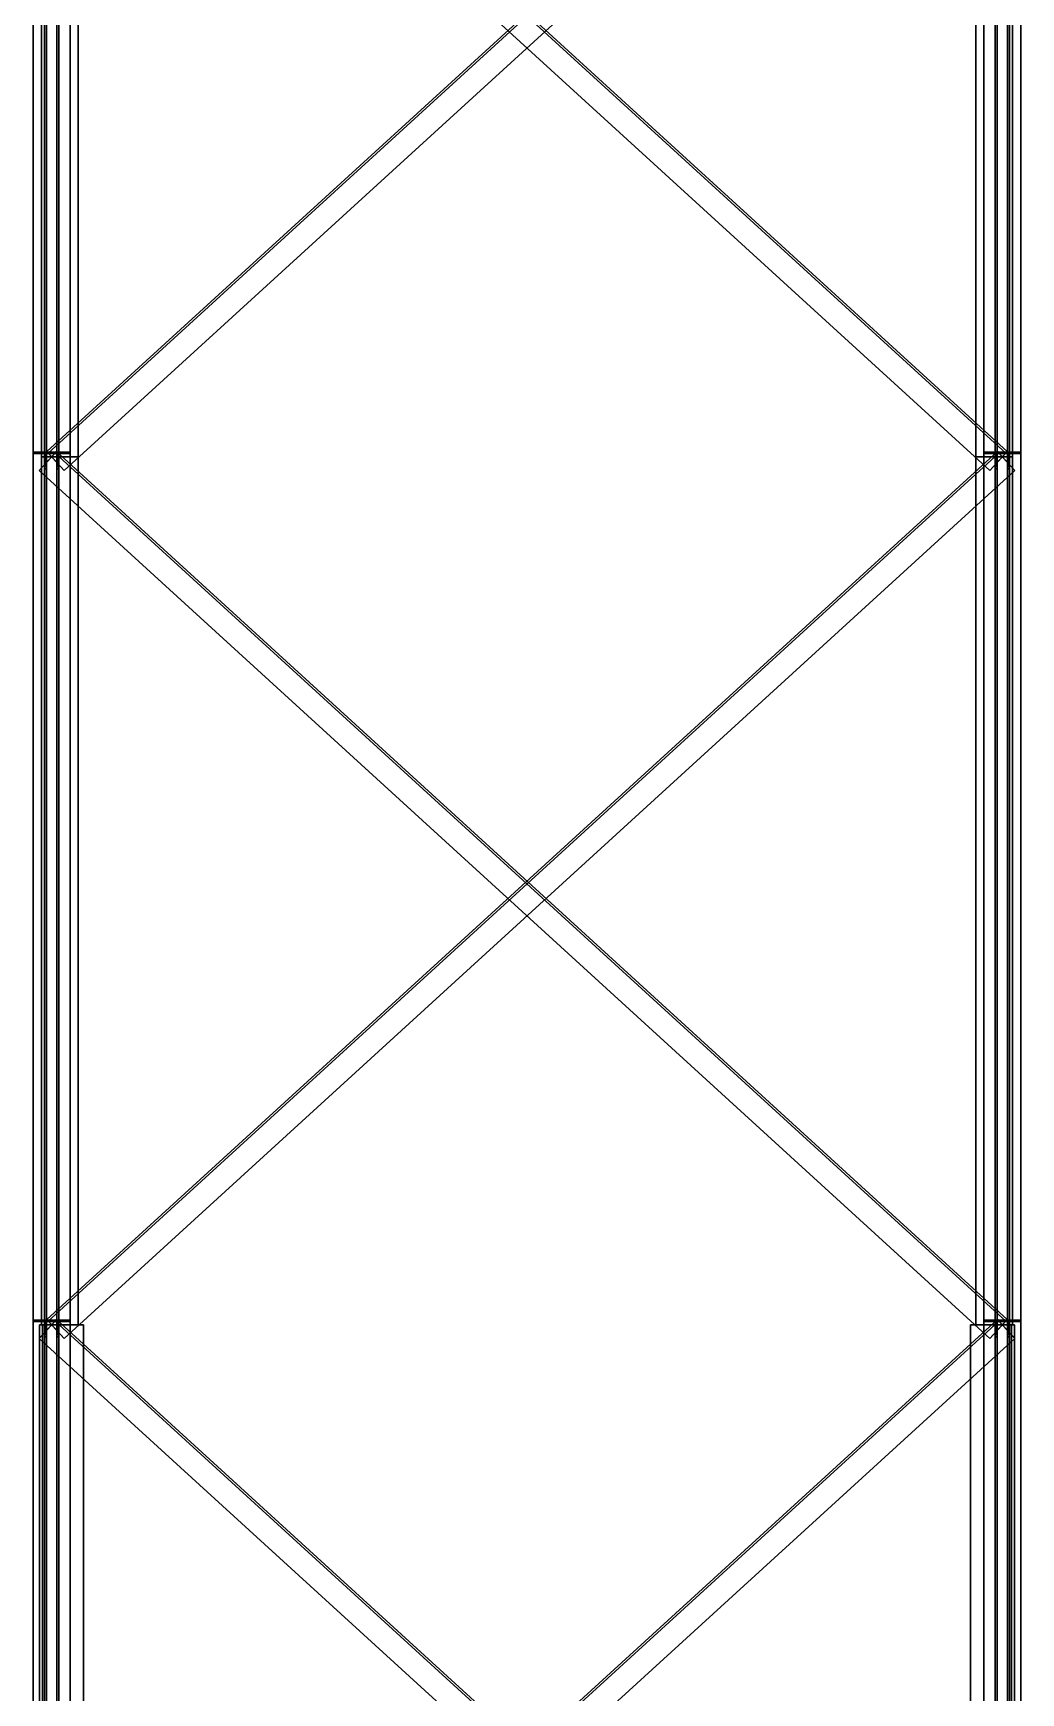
# Model space of a CAD drawing. Extents: x -14.2 to 13.4, y -20.5 to 46.3.
# Drawn here: x -1.351 to 1.351, y 37.243 to 41.784 of the extents above; entities that cross this region are included whole.
import ezdxf

# ---------------------------------------------------------------- set-up
doc = ezdxf.new("R2010")
doc.units = 0

msp = doc.modelspace()

# ---------------------------------------------------------------- linework, layer by layer
at = {"layer": '1', "color": 5}
for points in [[(-1.3506, 43.0125, 0.9852), (-1.3506, 40.6375, -1.0148), (-1.2806, 40.6375, -1.0148), (-1.2806, 43.0125, 0.9852)], [(-1.3506, 43.0092, 0.989), (-1.3506, 40.6342, -1.011), (-1.3506, 40.6375, -1.0148), (-1.3506, 43.0125, 0.9852)], [(-1.2856, 43.0092, 0.989), (-1.2856, 40.6342, -1.011), (-1.3506, 40.6342, -1.011), (-1.3506, 43.0092, 0.989)], [(-1.2867, 43.0146, 1.0197), (1.3133, 40.6396, 1.0197), (1.2661, 40.5879, 1.0197), (-1.3339, 42.9629, 1.0197)], [(-1.3339, 42.9629, -1.0197), (1.2661, 40.5879, -1.0197), (1.3133, 40.6396, -1.0197), (-1.2867, 43.0146, -1.0197)], [(-1.3339, 42.9629, 1.0137), (1.2661, 40.5879, 1.0137), (1.3093, 40.6351, 1.0137), (-1.2907, 43.0101, 1.0137)], [(-1.2907, 43.0101, -1.0137), (1.3093, 40.6351, -1.0137), (1.2661, 40.5879, -1.0137), (-1.3339, 42.9629, -1.0137)], [(-1.2494, 43.0125, -0.9852), (-1.2494, 40.6375, 1.0148), (-1.3194, 40.6375, 1.0148), (-1.3194, 43.0125, -0.9852)], [(-1.3194, 43.0125, -0.9852), (-1.3194, 40.6375, 1.0148), (-1.3194, 40.5924, 0.9613), (-1.3194, 42.9674, -1.0387)], [(-1.3144, 43.0092, -0.989), (-1.3144, 40.6342, 1.011), (-1.2494, 40.6342, 1.011), (-1.2494, 43.0092, -0.989)], [(-1.3144, 42.9674, -1.0387), (-1.3144, 40.5924, 0.9613), (-1.3144, 40.6342, 1.011), (-1.3144, 43.0092, -0.989)], [(1.3339, 42.9629, 1.0197), (-1.2661, 40.5879, 1.0197), (-1.3133, 40.6396, 1.0197), (1.2867, 43.0146, 1.0197)], [(1.2867, 43.0146, 0.9497), (-1.3133, 40.6396, 0.9497), (-1.3093, 40.6351, 0.9497), (1.2907, 43.0101, 0.9497)], [(1.2867, 43.0146, 1.0197), (-1.3133, 40.6396, 1.0197), (-1.3133, 40.6396, 0.9497), (1.2867, 43.0146, 0.9497)], [(1.2867, 43.0146, -0.9497), (-1.3133, 40.6396, -0.9497), (-1.3133, 40.6396, -1.0197), (1.2867, 43.0146, -1.0197)], [(1.2907, 43.0101, -0.9497), (-1.3093, 40.6351, -0.9497), (-1.3133, 40.6396, -0.9497), (1.2867, 43.0146, -0.9497)], [(1.2867, 43.0146, -1.0197), (-1.3133, 40.6396, -1.0197), (-1.2661, 40.5879, -1.0197), (1.3339, 42.9629, -1.0197)], [(1.2907, 43.0101, 1.0137), (-1.3093, 40.6351, 1.0137), (-1.2661, 40.5879, 1.0137), (1.3339, 42.9629, 1.0137)], [(1.2907, 43.0101, 0.9497), (-1.3093, 40.6351, 0.9497), (-1.3093, 40.6351, 1.0137), (1.2907, 43.0101, 1.0137)], [(1.2907, 43.0101, -1.0137), (-1.3093, 40.6351, -1.0137), (-1.3093, 40.6351, -0.9497), (1.2907, 43.0101, -0.9497)], [(1.3339, 42.9629, -1.0137), (-1.2661, 40.5879, -1.0137), (-1.3093, 40.6351, -1.0137), (1.2907, 43.0101, -1.0137)], [(-1.2907, 43.0101, 0.9497), (1.3093, 40.6351, 0.9497), (1.3133, 40.6396, 0.9497), (-1.2867, 43.0146, 0.9497)], [(-1.2867, 43.0146, -0.9497), (1.3133, 40.6396, -0.9497), (1.3093, 40.6351, -0.9497), (-1.2907, 43.0101, -0.9497)], [(-1.2907, 43.0101, 1.0137), (1.3093, 40.6351, 1.0137), (1.3093, 40.6351, 0.9497), (-1.2907, 43.0101, 0.9497)], [(-1.2907, 43.0101, -0.9497), (1.3093, 40.6351, -0.9497), (1.3093, 40.6351, -1.0137), (-1.2907, 43.0101, -1.0137)], [(-1.2867, 43.0146, 0.9497), (1.3133, 40.6396, 0.9497), (1.3133, 40.6396, 1.0197), (-1.2867, 43.0146, 1.0197)], [(-1.2867, 43.0146, -1.0197), (1.3133, 40.6396, -1.0197), (1.3133, 40.6396, -0.9497), (-1.2867, 43.0146, -0.9497)], [(-1.2856, 42.9674, 1.0387), (-1.2856, 40.5924, -0.9613), (-1.2856, 40.6342, -1.011), (-1.2856, 43.0092, 0.989)], [(-1.2806, 43.0125, 0.9852), (-1.2806, 40.6375, -1.0148), (-1.2806, 40.5924, -0.9613), (-1.2806, 42.9674, 1.0387)], [(-1.2494, 43.0092, -0.989), (-1.2494, 40.6342, 1.011), (-1.2494, 40.6375, 1.0148), (-1.2494, 43.0125, -0.9852)], [(1.2494, 43.0125, 0.9852), (1.2494, 40.6375, -1.0148), (1.3194, 40.6375, -1.0148), (1.3194, 43.0125, 0.9852)], [(1.2494, 43.0092, 0.989), (1.2494, 40.6342, -1.011), (1.2494, 40.6375, -1.0148), (1.2494, 43.0125, 0.9852)], [(1.3144, 43.0092, 0.989), (1.3144, 40.6342, -1.011), (1.2494, 40.6342, -1.011), (1.2494, 43.0092, 0.989)], [(1.3506, 43.0125, -0.9852), (1.3506, 40.6375, 1.0148), (1.2806, 40.6375, 1.0148), (1.2806, 43.0125, -0.9852)], [(1.2806, 43.0125, -0.9852), (1.2806, 40.6375, 1.0148), (1.2806, 40.5924, 0.9613), (1.2806, 42.9674, -1.0387)], [(1.2856, 43.0092, -0.989), (1.2856, 40.6342, 1.011), (1.3506, 40.6342, 1.011), (1.3506, 43.0092, -0.989)], [(1.2856, 42.9674, -1.0387), (1.2856, 40.5924, 0.9613), (1.2856, 40.6342, 1.011), (1.2856, 43.0092, -0.989)], [(1.3144, 42.9674, 1.0387), (1.3144, 40.5924, -0.9613), (1.3144, 40.6342, -1.011), (1.3144, 43.0092, 0.989)], [(1.3194, 43.0125, 0.9852), (1.3194, 40.6375, -1.0148), (1.3194, 40.5924, -0.9613), (1.3194, 42.9674, 1.0387)], [(1.3506, 43.0092, -0.989), (1.3506, 40.6342, 1.011), (1.3506, 40.6375, 1.0148), (1.3506, 43.0125, -0.9852)], [(-1.3339, 42.9629, 1.0197), (1.2661, 40.5879, 1.0197), (1.2661, 40.5879, 1.0137), (-1.3339, 42.9629, 1.0137)], [(-1.3339, 42.9629, -1.0137), (1.2661, 40.5879, -1.0137), (1.2661, 40.5879, -1.0197), (-1.3339, 42.9629, -1.0197)], [(-1.3194, 42.9674, -1.0387), (-1.3194, 40.5924, 0.9613), (-1.3144, 40.5924, 0.9613), (-1.3144, 42.9674, -1.0387)], [(-1.2806, 42.9674, 1.0387), (-1.2806, 40.5924, -0.9613), (-1.2856, 40.5924, -0.9613), (-1.2856, 42.9674, 1.0387)], [(1.3339, 42.9629, 1.0137), (-1.2661, 40.5879, 1.0137), (-1.2661, 40.5879, 1.0197), (1.3339, 42.9629, 1.0197)], [(1.3339, 42.9629, -1.0197), (-1.2661, 40.5879, -1.0197), (-1.2661, 40.5879, -1.0137), (1.3339, 42.9629, -1.0137)], [(1.2806, 42.9674, -1.0387), (1.2806, 40.5924, 0.9613), (1.2856, 40.5924, 0.9613), (1.2856, 42.9674, -1.0387)], [(1.3194, 42.9674, 1.0387), (1.3194, 40.5924, -0.9613), (1.3144, 40.5924, -0.9613), (1.3144, 42.9674, 1.0387)], [(-1.2806, 40.6375, -1.0148), (-1.3506, 40.6375, -1.0148), (-1.3506, 40.6342, -1.011)], [(-1.2806, 40.6375, -1.0148), (-1.3506, 40.6342, -1.011), (-1.2856, 40.6342, -1.011)], [(-1.3506, 40.6375, 0.9852), (-1.3506, 38.2625, -1.0148), (-1.2806, 38.2625, -1.0148), (-1.2806, 40.6375, 0.9852)], [(-1.3506, 40.6342, 0.989), (-1.3506, 38.2592, -1.011), (-1.3506, 38.2625, -1.0148), (-1.3506, 40.6375, 0.9852)], [(-1.2806, 40.6375, 0.9852), (-1.3506, 40.6375, 0.9852), (-1.3506, 40.6342, 0.989)], [(-1.2806, 40.6375, 0.9852), (-1.3506, 40.6342, 0.989), (-1.2856, 40.6342, 0.989)], [(-1.2856, 40.6342, 0.989), (-1.2856, 38.2592, -1.011), (-1.3506, 38.2592, -1.011), (-1.3506, 40.6342, 0.989)], [(-1.2867, 40.6396, 1.0197), (1.3133, 38.2646, 1.0197), (1.2661, 38.2129, 1.0197), (-1.3339, 40.5879, 1.0197)], [(-1.2867, 40.6396, 1.0197), (-1.2907, 40.6351, 1.0137), (-1.3339, 40.5879, 1.0137)], [(-1.2867, 40.6396, 1.0197), (-1.3339, 40.5879, 1.0137), (-1.3339, 40.5879, 1.0197)], [(-1.3339, 40.5879, -1.0197), (1.2661, 38.2129, -1.0197), (1.3133, 38.2646, -1.0197), (-1.2867, 40.6396, -1.0197)], [(-1.2867, 40.6396, -1.0197), (-1.3339, 40.5879, -1.0197), (-1.3339, 40.5879, -1.0137)], [(-1.2867, 40.6396, -1.0197), (-1.3339, 40.5879, -1.0137), (-1.2907, 40.6351, -1.0137)], [(-1.3339, 40.5879, 1.0137), (1.2661, 38.2129, 1.0137), (1.3093, 38.2601, 1.0137), (-1.2907, 40.6351, 1.0137)], [(-1.2907, 40.6351, -1.0137), (1.3093, 38.2601, -1.0137), (1.2661, 38.2129, -1.0137), (-1.3339, 40.5879, -1.0137)], [(-1.3194, 40.6375, 1.0148), (-1.2494, 40.6375, 1.0148), (-1.2494, 40.6342, 1.011)], [(-1.3194, 40.6375, 1.0148), (-1.2494, 40.6342, 1.011), (-1.3144, 40.6342, 1.011)], [(-1.3194, 40.6375, 1.0148), (-1.3144, 40.6342, 1.011), (-1.3144, 40.5924, 0.9613)], [(-1.3194, 40.6375, 1.0148), (-1.3144, 40.5924, 0.9613), (-1.3194, 40.5924, 0.9613)], [(-1.2494, 40.6375, -0.9852), (-1.2494, 38.2625, 1.0148), (-1.3194, 38.2625, 1.0148), (-1.3194, 40.6375, -0.9852)], [(-1.3194, 40.6375, -0.9852), (-1.3194, 38.2625, 1.0148), (-1.3194, 38.2174, 0.9613), (-1.3194, 40.5924, -1.0387)], [(-1.3194, 40.6375, -0.9852), (-1.2494, 40.6375, -0.9852), (-1.2494, 40.6342, -0.989)], [(-1.3194, 40.6375, -0.9852), (-1.2494, 40.6342, -0.989), (-1.3144, 40.6342, -0.989)], [(-1.3194, 40.6375, -0.9852), (-1.3144, 40.6342, -0.989), (-1.3144, 40.5924, -1.0387)], [(-1.3194, 40.6375, -0.9852), (-1.3144, 40.5924, -1.0387), (-1.3194, 40.5924, -1.0387)], [(-1.3144, 40.6342, -0.989), (-1.3144, 38.2592, 1.011), (-1.2494, 38.2592, 1.011), (-1.2494, 40.6342, -0.989)], [(-1.3144, 40.5924, -1.0387), (-1.3144, 38.2174, 0.9613), (-1.3144, 38.2592, 1.011), (-1.3144, 40.6342, -0.989)], [(-1.3133, 40.6396, 1.0197), (-1.2661, 40.5879, 1.0197), (-1.2661, 40.5879, 1.0137)], [(-1.3133, 40.6396, 1.0197), (-1.2661, 40.5879, 1.0137), (-1.3093, 40.6351, 1.0137)], [(-1.3133, 40.6396, 1.0197), (-1.3093, 40.6351, 1.0137), (-1.3093, 40.6351, 0.9497)], [(-1.3133, 40.6396, 1.0197), (-1.3093, 40.6351, 0.9497), (-1.3133, 40.6396, 0.9497)], [(-1.3133, 40.6396, -1.0197), (-1.3133, 40.6396, -0.9497), (-1.3093, 40.6351, -0.9497)], [(-1.3133, 40.6396, -1.0197), (-1.3093, 40.6351, -0.9497), (-1.3093, 40.6351, -1.0137)], [(-1.3133, 40.6396, -1.0197), (-1.3093, 40.6351, -1.0137), (-1.2661, 40.5879, -1.0137)], [(-1.3133, 40.6396, -1.0197), (-1.2661, 40.5879, -1.0137), (-1.2661, 40.5879, -1.0197)], [(1.3339, 40.5879, 1.0197), (-1.2661, 38.2129, 1.0197), (-1.3133, 38.2646, 1.0197), (1.2867, 40.6396, 1.0197)], [(1.2867, 40.6396, 0.9497), (-1.3133, 38.2646, 0.9497), (-1.3093, 38.2601, 0.9497), (1.2907, 40.6351, 0.9497)], [(1.2867, 40.6396, 1.0197), (-1.3133, 38.2646, 1.0197), (-1.3133, 38.2646, 0.9497), (1.2867, 40.6396, 0.9497)], [(1.2867, 40.6396, -0.9497), (-1.3133, 38.2646, -0.9497), (-1.3133, 38.2646, -1.0197), (1.2867, 40.6396, -1.0197)], [(1.2907, 40.6351, -0.9497), (-1.3093, 38.2601, -0.9497), (-1.3133, 38.2646, -0.9497), (1.2867, 40.6396, -0.9497)], [(1.2867, 40.6396, -1.0197), (-1.3133, 38.2646, -1.0197), (-1.2661, 38.2129, -1.0197), (1.3339, 40.5879, -1.0197)], [(1.2907, 40.6351, 1.0137), (-1.3093, 38.2601, 1.0137), (-1.2661, 38.2129, 1.0137), (1.3339, 40.5879, 1.0137)], [(1.2907, 40.6351, 0.9497), (-1.3093, 38.2601, 0.9497), (-1.3093, 38.2601, 1.0137), (1.2907, 40.6351, 1.0137)], [(1.2907, 40.6351, -1.0137), (-1.3093, 38.2601, -1.0137), (-1.3093, 38.2601, -0.9497), (1.2907, 40.6351, -0.9497)], [(1.3339, 40.5879, -1.0137), (-1.2661, 38.2129, -1.0137), (-1.3093, 38.2601, -1.0137), (1.2907, 40.6351, -1.0137)], [(-1.2907, 40.6351, 0.9497), (1.3093, 38.2601, 0.9497), (1.3133, 38.2646, 0.9497), (-1.2867, 40.6396, 0.9497)], [(-1.2867, 40.6396, 1.0197), (-1.2867, 40.6396, 0.9497), (-1.2907, 40.6351, 0.9497)], [(-1.2867, 40.6396, 1.0197), (-1.2907, 40.6351, 0.9497), (-1.2907, 40.6351, 1.0137)], [(-1.2867, 40.6396, -0.9497), (1.3133, 38.2646, -0.9497), (1.3093, 38.2601, -0.9497), (-1.2907, 40.6351, -0.9497)], [(-1.2867, 40.6396, -1.0197), (-1.2907, 40.6351, -1.0137), (-1.2907, 40.6351, -0.9497)], [(-1.2867, 40.6396, -1.0197), (-1.2907, 40.6351, -0.9497), (-1.2867, 40.6396, -0.9497)], [(-1.2907, 40.6351, 1.0137), (1.3093, 38.2601, 1.0137), (1.3093, 38.2601, 0.9497), (-1.2907, 40.6351, 0.9497)], [(-1.2907, 40.6351, -0.9497), (1.3093, 38.2601, -0.9497), (1.3093, 38.2601, -1.0137), (-1.2907, 40.6351, -1.0137)], [(-1.2867, 40.6396, 0.9497), (1.3133, 38.2646, 0.9497), (1.3133, 38.2646, 1.0197), (-1.2867, 40.6396, 1.0197)], [(-1.2867, 40.6396, -1.0197), (1.3133, 38.2646, -1.0197), (1.3133, 38.2646, -0.9497), (-1.2867, 40.6396, -0.9497)], [(-1.2806, 40.6375, -1.0148), (-1.2856, 40.6342, -1.011), (-1.2856, 40.5924, -0.9613)], [(-1.2806, 40.6375, -1.0148), (-1.2856, 40.5924, -0.9613), (-1.2806, 40.5924, -0.9613)], [(-1.2806, 40.6375, 0.9852), (-1.2856, 40.6342, 0.989), (-1.2856, 40.5924, 1.0387)], [(-1.2806, 40.6375, 0.9852), (-1.2856, 40.5924, 1.0387), (-1.2806, 40.5924, 1.0387)], [(-1.2856, 40.5924, 1.0387), (-1.2856, 38.2174, -0.9613), (-1.2856, 38.2592, -1.011), (-1.2856, 40.6342, 0.989)], [(-1.2806, 40.6375, 0.9852), (-1.2806, 38.2625, -1.0148), (-1.2806, 38.2174, -0.9613), (-1.2806, 40.5924, 1.0387)], [(-1.2494, 40.6342, -0.989), (-1.2494, 38.2592, 1.011), (-1.2494, 38.2625, 1.0148), (-1.2494, 40.6375, -0.9852)], [(1.3194, 40.6375, -1.0148), (1.2494, 40.6375, -1.0148), (1.2494, 40.6342, -1.011)], [(1.3194, 40.6375, -1.0148), (1.2494, 40.6342, -1.011), (1.3144, 40.6342, -1.011)], [(1.2494, 40.6375, 0.9852), (1.2494, 38.2625, -1.0148), (1.3194, 38.2625, -1.0148), (1.3194, 40.6375, 0.9852)], [(1.2494, 40.6342, 0.989), (1.2494, 38.2592, -1.011), (1.2494, 38.2625, -1.0148), (1.2494, 40.6375, 0.9852)], [(1.3194, 40.6375, 0.9852), (1.2494, 40.6375, 0.9852), (1.2494, 40.6342, 0.989)], [(1.3194, 40.6375, 0.9852), (1.2494, 40.6342, 0.989), (1.3144, 40.6342, 0.989)], [(1.3144, 40.6342, 0.989), (1.3144, 38.2592, -1.011), (1.2494, 38.2592, -1.011), (1.2494, 40.6342, 0.989)], [(1.3133, 40.6396, 1.0197), (1.3093, 40.6351, 1.0137), (1.2661, 40.5879, 1.0137)], [(1.3133, 40.6396, 1.0197), (1.2661, 40.5879, 1.0137), (1.2661, 40.5879, 1.0197)], [(1.3133, 40.6396, -1.0197), (1.2661, 40.5879, -1.0197), (1.2661, 40.5879, -1.0137)], [(1.3133, 40.6396, -1.0197), (1.2661, 40.5879, -1.0137), (1.3093, 40.6351, -1.0137)], [(1.2806, 40.6375, 1.0148), (1.3506, 40.6375, 1.0148), (1.3506, 40.6342, 1.011)], [(1.2806, 40.6375, 1.0148), (1.3506, 40.6342, 1.011), (1.2856, 40.6342, 1.011)], [(1.2806, 40.6375, 1.0148), (1.2856, 40.6342, 1.011), (1.2856, 40.5924, 0.9613)], [(1.2806, 40.6375, 1.0148), (1.2856, 40.5924, 0.9613), (1.2806, 40.5924, 0.9613)], [(1.3506, 40.6375, -0.9852), (1.3506, 38.2625, 1.0148), (1.2806, 38.2625, 1.0148), (1.2806, 40.6375, -0.9852)], [(1.2806, 40.6375, -0.9852), (1.2806, 38.2625, 1.0148), (1.2806, 38.2174, 0.9613), (1.2806, 40.5924, -1.0387)], [(1.2806, 40.6375, -0.9852), (1.3506, 40.6375, -0.9852), (1.3506, 40.6342, -0.989)], [(1.2806, 40.6375, -0.9852), (1.3506, 40.6342, -0.989), (1.2856, 40.6342, -0.989)], [(1.2806, 40.6375, -0.9852), (1.2856, 40.6342, -0.989), (1.2856, 40.5924, -1.0387)], [(1.2806, 40.6375, -0.9852), (1.2856, 40.5924, -1.0387), (1.2806, 40.5924, -1.0387)], [(1.2856, 40.6342, -0.989), (1.2856, 38.2592, 1.011), (1.3506, 38.2592, 1.011), (1.3506, 40.6342, -0.989)], [(1.2856, 40.5924, -1.0387), (1.2856, 38.2174, 0.9613), (1.2856, 38.2592, 1.011), (1.2856, 40.6342, -0.989)], [(1.2867, 40.6396, 1.0197), (1.3339, 40.5879, 1.0197), (1.3339, 40.5879, 1.0137)], [(1.2867, 40.6396, 1.0197), (1.3339, 40.5879, 1.0137), (1.2907, 40.6351, 1.0137)], [(1.2867, 40.6396, 1.0197), (1.2907, 40.6351, 1.0137), (1.2907, 40.6351, 0.9497)], [(1.2867, 40.6396, 1.0197), (1.2907, 40.6351, 0.9497), (1.2867, 40.6396, 0.9497)], [(1.2867, 40.6396, -1.0197), (1.2867, 40.6396, -0.9497), (1.2907, 40.6351, -0.9497)], [(1.2867, 40.6396, -1.0197), (1.2907, 40.6351, -0.9497), (1.2907, 40.6351, -1.0137)], [(1.2867, 40.6396, -1.0197), (1.2907, 40.6351, -1.0137), (1.3339, 40.5879, -1.0137)], [(1.2867, 40.6396, -1.0197), (1.3339, 40.5879, -1.0137), (1.3339, 40.5879, -1.0197)], [(1.3133, 40.6396, 1.0197), (1.3133, 40.6396, 0.9497), (1.3093, 40.6351, 0.9497)], [(1.3133, 40.6396, 1.0197), (1.3093, 40.6351, 0.9497), (1.3093, 40.6351, 1.0137)], [(1.3133, 40.6396, -1.0197), (1.3093, 40.6351, -1.0137), (1.3093, 40.6351, -0.9497)], [(1.3133, 40.6396, -1.0197), (1.3093, 40.6351, -0.9497), (1.3133, 40.6396, -0.9497)], [(1.3194, 40.6375, -1.0148), (1.3144, 40.6342, -1.011), (1.3144, 40.5924, -0.9613)], [(1.3194, 40.6375, -1.0148), (1.3144, 40.5924, -0.9613), (1.3194, 40.5924, -0.9613)], [(1.3194, 40.6375, 0.9852), (1.3144, 40.6342, 0.989), (1.3144, 40.5924, 1.0387)], [(1.3194, 40.6375, 0.9852), (1.3144, 40.5924, 1.0387), (1.3194, 40.5924, 1.0387)], [(1.3144, 40.5924, 1.0387), (1.3144, 38.2174, -0.9613), (1.3144, 38.2592, -1.011), (1.3144, 40.6342, 0.989)], [(1.3194, 40.6375, 0.9852), (1.3194, 38.2625, -1.0148), (1.3194, 38.2174, -0.9613), (1.3194, 40.5924, 1.0387)], [(1.3506, 40.6342, -0.989), (1.3506, 38.2592, 1.011), (1.3506, 38.2625, 1.0148), (1.3506, 40.6375, -0.9852)], [(-1.3339, 40.5879, 1.0197), (1.2661, 38.2129, 1.0197), (1.2661, 38.2129, 1.0137), (-1.3339, 40.5879, 1.0137)], [(-1.3339, 40.5879, -1.0137), (1.2661, 38.2129, -1.0137), (1.2661, 38.2129, -1.0197), (-1.3339, 40.5879, -1.0197)], [(-1.3194, 40.5924, -1.0387), (-1.3194, 38.2174, 0.9613), (-1.3144, 38.2174, 0.9613), (-1.3144, 40.5924, -1.0387)], [(-1.2806, 40.5924, 1.0387), (-1.2806, 38.2174, -0.9613), (-1.2856, 38.2174, -0.9613), (-1.2856, 40.5924, 1.0387)], [(1.3339, 40.5879, 1.0137), (-1.2661, 38.2129, 1.0137), (-1.2661, 38.2129, 1.0197), (1.3339, 40.5879, 1.0197)], [(1.3339, 40.5879, -1.0197), (-1.2661, 38.2129, -1.0197), (-1.2661, 38.2129, -1.0137), (1.3339, 40.5879, -1.0137)], [(1.2806, 40.5924, -1.0387), (1.2806, 38.2174, 0.9613), (1.2856, 38.2174, 0.9613), (1.2856, 40.5924, -1.0387)], [(1.3194, 40.5924, 1.0387), (1.3194, 38.2174, -0.9613), (1.3144, 38.2174, -0.9613), (1.3144, 40.5924, 1.0387)], [(-1.2806, 38.2625, -1.0148), (-1.3506, 38.2625, -1.0148), (-1.3506, 38.2592, -1.011)], [(-1.2806, 38.2625, -1.0148), (-1.3506, 38.2592, -1.011), (-1.2856, 38.2592, -1.011)], [(-1.3506, 38.2625, 0.9852), (-1.3506, 35.8875, -1.0148), (-1.2806, 35.8875, -1.0148), (-1.2806, 38.2625, 0.9852)], [(-1.3506, 38.2592, 0.989), (-1.3506, 35.8842, -1.011), (-1.3506, 35.8875, -1.0148), (-1.3506, 38.2625, 0.9852)], [(-1.2806, 38.2625, 0.9852), (-1.3506, 38.2625, 0.9852), (-1.3506, 38.2592, 0.989)], [(-1.2806, 38.2625, 0.9852), (-1.3506, 38.2592, 0.989), (-1.2856, 38.2592, 0.989)], [(-1.2856, 38.2592, 0.989), (-1.2856, 35.8842, -1.011), (-1.3506, 35.8842, -1.011), (-1.3506, 38.2592, 0.989)], [(-1.2867, 38.2646, 1.0197), (1.3133, 35.8896, 1.0197), (1.2661, 35.8379, 1.0197), (-1.3339, 38.2129, 1.0197)], [(-1.2867, 38.2646, 1.0197), (-1.2907, 38.2601, 1.0137), (-1.3339, 38.2129, 1.0137)], [(-1.2867, 38.2646, 1.0197), (-1.3339, 38.2129, 1.0137), (-1.3339, 38.2129, 1.0197)], [(-1.3339, 38.2129, -1.0197), (1.2661, 35.8379, -1.0197), (1.3133, 35.8896, -1.0197), (-1.2867, 38.2646, -1.0197)], [(-1.2867, 38.2646, -1.0197), (-1.3339, 38.2129, -1.0197), (-1.3339, 38.2129, -1.0137)], [(-1.2867, 38.2646, -1.0197), (-1.3339, 38.2129, -1.0137), (-1.2907, 38.2601, -1.0137)], [(-1.3339, 38.2129, 1.0137), (1.2661, 35.8379, 1.0137), (1.3093, 35.8851, 1.0137), (-1.2907, 38.2601, 1.0137)], [(-1.2907, 38.2601, -1.0137), (1.3093, 35.8851, -1.0137), (1.2661, 35.8379, -1.0137), (-1.3339, 38.2129, -1.0137)], [(-1.3194, 38.2625, 1.0148), (-1.2494, 38.2625, 1.0148), (-1.2494, 38.2592, 1.011)], [(-1.3194, 38.2625, 1.0148), (-1.2494, 38.2592, 1.011), (-1.3144, 38.2592, 1.011)], [(-1.3194, 38.2625, 1.0148), (-1.3144, 38.2592, 1.011), (-1.3144, 38.2174, 0.9613)], [(-1.3194, 38.2625, 1.0148), (-1.3144, 38.2174, 0.9613), (-1.3194, 38.2174, 0.9613)], [(-1.2494, 38.2625, -0.9852), (-1.2494, 35.8875, 1.0148), (-1.3194, 35.8875, 1.0148), (-1.3194, 38.2625, -0.9852)], [(-1.3194, 38.2625, -0.9852), (-1.3194, 35.8875, 1.0148), (-1.3194, 35.8424, 0.9613), (-1.3194, 38.2174, -1.0387)], [(-1.3194, 38.2625, -0.9852), (-1.2494, 38.2625, -0.9852), (-1.2494, 38.2592, -0.989)], [(-1.3194, 38.2625, -0.9852), (-1.2494, 38.2592, -0.989), (-1.3144, 38.2592, -0.989)], [(-1.3194, 38.2625, -0.9852), (-1.3144, 38.2592, -0.989), (-1.3144, 38.2174, -1.0387)], [(-1.3194, 38.2625, -0.9852), (-1.3144, 38.2174, -1.0387), (-1.3194, 38.2174, -1.0387)], [(-1.3144, 38.2592, -0.989), (-1.3144, 35.8842, 1.011), (-1.2494, 35.8842, 1.011), (-1.2494, 38.2592, -0.989)], [(-1.3144, 38.2174, -1.0387), (-1.3144, 35.8424, 0.9613), (-1.3144, 35.8842, 1.011), (-1.3144, 38.2592, -0.989)], [(-1.3133, 38.2646, 1.0197), (-1.2661, 38.2129, 1.0197), (-1.2661, 38.2129, 1.0137)], [(-1.3133, 38.2646, 1.0197), (-1.2661, 38.2129, 1.0137), (-1.3093, 38.2601, 1.0137)], [(-1.3133, 38.2646, 1.0197), (-1.3093, 38.2601, 1.0137), (-1.3093, 38.2601, 0.9497)], [(-1.3133, 38.2646, 1.0197), (-1.3093, 38.2601, 0.9497), (-1.3133, 38.2646, 0.9497)], [(-1.3133, 38.2646, -1.0197), (-1.3133, 38.2646, -0.9497), (-1.3093, 38.2601, -0.9497)], [(-1.3133, 38.2646, -1.0197), (-1.3093, 38.2601, -0.9497), (-1.3093, 38.2601, -1.0137)], [(-1.3133, 38.2646, -1.0197), (-1.3093, 38.2601, -1.0137), (-1.2661, 38.2129, -1.0137)], [(-1.3133, 38.2646, -1.0197), (-1.2661, 38.2129, -1.0137), (-1.2661, 38.2129, -1.0197)], [(1.3339, 38.2129, 1.0197), (-1.2661, 35.8379, 1.0197), (-1.3133, 35.8896, 1.0197), (1.2867, 38.2646, 1.0197)], [(1.2867, 38.2646, 0.9497), (-1.3133, 35.8896, 0.9497), (-1.3093, 35.8851, 0.9497), (1.2907, 38.2601, 0.9497)], [(1.2867, 38.2646, 1.0197), (-1.3133, 35.8896, 1.0197), (-1.3133, 35.8896, 0.9497), (1.2867, 38.2646, 0.9497)], [(1.2867, 38.2646, -0.9497), (-1.3133, 35.8896, -0.9497), (-1.3133, 35.8896, -1.0197), (1.2867, 38.2646, -1.0197)], [(1.2907, 38.2601, -0.9497), (-1.3093, 35.8851, -0.9497), (-1.3133, 35.8896, -0.9497), (1.2867, 38.2646, -0.9497)], [(1.2867, 38.2646, -1.0197), (-1.3133, 35.8896, -1.0197), (-1.2661, 35.8379, -1.0197), (1.3339, 38.2129, -1.0197)], [(1.2907, 38.2601, 1.0137), (-1.3093, 35.8851, 1.0137), (-1.2661, 35.8379, 1.0137), (1.3339, 38.2129, 1.0137)], [(1.2907, 38.2601, 0.9497), (-1.3093, 35.8851, 0.9497), (-1.3093, 35.8851, 1.0137), (1.2907, 38.2601, 1.0137)], [(1.2907, 38.2601, -1.0137), (-1.3093, 35.8851, -1.0137), (-1.3093, 35.8851, -0.9497), (1.2907, 38.2601, -0.9497)], [(1.3339, 38.2129, -1.0137), (-1.2661, 35.8379, -1.0137), (-1.3093, 35.8851, -1.0137), (1.2907, 38.2601, -1.0137)], [(-1.2907, 38.2601, 0.9497), (1.3093, 35.8851, 0.9497), (1.3133, 35.8896, 0.9497), (-1.2867, 38.2646, 0.9497)], [(-1.2867, 38.2646, 1.0197), (-1.2867, 38.2646, 0.9497), (-1.2907, 38.2601, 0.9497)], [(-1.2867, 38.2646, 1.0197), (-1.2907, 38.2601, 0.9497), (-1.2907, 38.2601, 1.0137)], [(-1.2867, 38.2646, -0.9497), (1.3133, 35.8896, -0.9497), (1.3093, 35.8851, -0.9497), (-1.2907, 38.2601, -0.9497)], [(-1.2867, 38.2646, -1.0197), (-1.2907, 38.2601, -1.0137), (-1.2907, 38.2601, -0.9497)], [(-1.2867, 38.2646, -1.0197), (-1.2907, 38.2601, -0.9497), (-1.2867, 38.2646, -0.9497)], [(-1.2907, 38.2601, 1.0137), (1.3093, 35.8851, 1.0137), (1.3093, 35.8851, 0.9497), (-1.2907, 38.2601, 0.9497)], [(-1.2907, 38.2601, -0.9497), (1.3093, 35.8851, -0.9497), (1.3093, 35.8851, -1.0137), (-1.2907, 38.2601, -1.0137)], [(-1.2867, 38.2646, 0.9497), (1.3133, 35.8896, 0.9497), (1.3133, 35.8896, 1.0197), (-1.2867, 38.2646, 1.0197)], [(-1.2867, 38.2646, -1.0197), (1.3133, 35.8896, -1.0197), (1.3133, 35.8896, -0.9497), (-1.2867, 38.2646, -0.9497)], [(-1.2806, 38.2625, -1.0148), (-1.2856, 38.2592, -1.011), (-1.2856, 38.2174, -0.9613)], [(-1.2806, 38.2625, -1.0148), (-1.2856, 38.2174, -0.9613), (-1.2806, 38.2174, -0.9613)], [(-1.2806, 38.2625, 0.9852), (-1.2856, 38.2592, 0.989), (-1.2856, 38.2174, 1.0387)], [(-1.2806, 38.2625, 0.9852), (-1.2856, 38.2174, 1.0387), (-1.2806, 38.2174, 1.0387)], [(-1.2856, 38.2174, 1.0387), (-1.2856, 35.8424, -0.9613), (-1.2856, 35.8842, -1.011), (-1.2856, 38.2592, 0.989)], [(-1.2806, 38.2625, 0.9852), (-1.2806, 35.8875, -1.0148), (-1.2806, 35.8424, -0.9613), (-1.2806, 38.2174, 1.0387)], [(-1.2494, 38.2592, -0.989), (-1.2494, 35.8842, 1.011), (-1.2494, 35.8875, 1.0148), (-1.2494, 38.2625, -0.9852)], [(1.3194, 38.2625, -1.0148), (1.2494, 38.2625, -1.0148), (1.2494, 38.2592, -1.011)], [(1.3194, 38.2625, -1.0148), (1.2494, 38.2592, -1.011), (1.3144, 38.2592, -1.011)], [(1.2494, 38.2625, 0.9852), (1.2494, 35.8875, -1.0148), (1.3194, 35.8875, -1.0148), (1.3194, 38.2625, 0.9852)], [(1.2494, 38.2592, 0.989), (1.2494, 35.8842, -1.011), (1.2494, 35.8875, -1.0148), (1.2494, 38.2625, 0.9852)], [(1.3194, 38.2625, 0.9852), (1.2494, 38.2625, 0.9852), (1.2494, 38.2592, 0.989)], [(1.3194, 38.2625, 0.9852), (1.2494, 38.2592, 0.989), (1.3144, 38.2592, 0.989)], [(1.3144, 38.2592, 0.989), (1.3144, 35.8842, -1.011), (1.2494, 35.8842, -1.011), (1.2494, 38.2592, 0.989)], [(1.3133, 38.2646, 1.0197), (1.3093, 38.2601, 1.0137), (1.2661, 38.2129, 1.0137)], [(1.3133, 38.2646, 1.0197), (1.2661, 38.2129, 1.0137), (1.2661, 38.2129, 1.0197)], [(1.3133, 38.2646, -1.0197), (1.2661, 38.2129, -1.0197), (1.2661, 38.2129, -1.0137)], [(1.3133, 38.2646, -1.0197), (1.2661, 38.2129, -1.0137), (1.3093, 38.2601, -1.0137)], [(1.2806, 38.2625, 1.0148), (1.3506, 38.2625, 1.0148), (1.3506, 38.2592, 1.011)], [(1.2806, 38.2625, 1.0148), (1.3506, 38.2592, 1.011), (1.2856, 38.2592, 1.011)], [(1.2806, 38.2625, 1.0148), (1.2856, 38.2592, 1.011), (1.2856, 38.2174, 0.9613)], [(1.2806, 38.2625, 1.0148), (1.2856, 38.2174, 0.9613), (1.2806, 38.2174, 0.9613)], [(1.3506, 38.2625, -0.9852), (1.3506, 35.8875, 1.0148), (1.2806, 35.8875, 1.0148), (1.2806, 38.2625, -0.9852)], [(1.2806, 38.2625, -0.9852), (1.2806, 35.8875, 1.0148), (1.2806, 35.8424, 0.9613), (1.2806, 38.2174, -1.0387)], [(1.2806, 38.2625, -0.9852), (1.3506, 38.2625, -0.9852), (1.3506, 38.2592, -0.989)], [(1.2806, 38.2625, -0.9852), (1.3506, 38.2592, -0.989), (1.2856, 38.2592, -0.989)], [(1.2806, 38.2625, -0.9852), (1.2856, 38.2592, -0.989), (1.2856, 38.2174, -1.0387)], [(1.2806, 38.2625, -0.9852), (1.2856, 38.2174, -1.0387), (1.2806, 38.2174, -1.0387)], [(1.2856, 38.2592, -0.989), (1.2856, 35.8842, 1.011), (1.3506, 35.8842, 1.011), (1.3506, 38.2592, -0.989)], [(1.2856, 38.2174, -1.0387), (1.2856, 35.8424, 0.9613), (1.2856, 35.8842, 1.011), (1.2856, 38.2592, -0.989)], [(1.2867, 38.2646, 1.0197), (1.3339, 38.2129, 1.0197), (1.3339, 38.2129, 1.0137)], [(1.2867, 38.2646, 1.0197), (1.3339, 38.2129, 1.0137), (1.2907, 38.2601, 1.0137)], [(1.2867, 38.2646, 1.0197), (1.2907, 38.2601, 1.0137), (1.2907, 38.2601, 0.9497)], [(1.2867, 38.2646, 1.0197), (1.2907, 38.2601, 0.9497), (1.2867, 38.2646, 0.9497)], [(1.2867, 38.2646, -1.0197), (1.2867, 38.2646, -0.9497), (1.2907, 38.2601, -0.9497)], [(1.2867, 38.2646, -1.0197), (1.2907, 38.2601, -0.9497), (1.2907, 38.2601, -1.0137)], [(1.2867, 38.2646, -1.0197), (1.2907, 38.2601, -1.0137), (1.3339, 38.2129, -1.0137)], [(1.2867, 38.2646, -1.0197), (1.3339, 38.2129, -1.0137), (1.3339, 38.2129, -1.0197)], [(1.3133, 38.2646, 1.0197), (1.3133, 38.2646, 0.9497), (1.3093, 38.2601, 0.9497)], [(1.3133, 38.2646, 1.0197), (1.3093, 38.2601, 0.9497), (1.3093, 38.2601, 1.0137)], [(1.3133, 38.2646, -1.0197), (1.3093, 38.2601, -1.0137), (1.3093, 38.2601, -0.9497)], [(1.3133, 38.2646, -1.0197), (1.3093, 38.2601, -0.9497), (1.3133, 38.2646, -0.9497)], [(1.3194, 38.2625, -1.0148), (1.3144, 38.2592, -1.011), (1.3144, 38.2174, -0.9613)], [(1.3194, 38.2625, -1.0148), (1.3144, 38.2174, -0.9613), (1.3194, 38.2174, -0.9613)], [(1.3194, 38.2625, 0.9852), (1.3144, 38.2592, 0.989), (1.3144, 38.2174, 1.0387)], [(1.3194, 38.2625, 0.9852), (1.3144, 38.2174, 1.0387), (1.3194, 38.2174, 1.0387)], [(1.3144, 38.2174, 1.0387), (1.3144, 35.8424, -0.9613), (1.3144, 35.8842, -1.011), (1.3144, 38.2592, 0.989)], [(1.3194, 38.2625, 0.9852), (1.3194, 35.8875, -1.0148), (1.3194, 35.8424, -0.9613), (1.3194, 38.2174, 1.0387)], [(1.3506, 38.2592, -0.989), (1.3506, 35.8842, 1.011), (1.3506, 35.8875, 1.0148), (1.3506, 38.2625, -0.9852)], [(-1.3339, 38.2129, 1.0197), (1.2661, 35.8379, 1.0197), (1.2661, 35.8379, 1.0137), (-1.3339, 38.2129, 1.0137)], [(-1.3339, 38.2129, -1.0137), (1.2661, 35.8379, -1.0137), (1.2661, 35.8379, -1.0197), (-1.3339, 38.2129, -1.0197)], [(-1.3194, 38.2174, -1.0387), (-1.3194, 35.8424, 0.9613), (-1.3144, 35.8424, 0.9613), (-1.3144, 38.2174, -1.0387)], [(-1.2806, 38.2174, 1.0387), (-1.2806, 35.8424, -0.9613), (-1.2856, 35.8424, -0.9613), (-1.2856, 38.2174, 1.0387)], [(1.3339, 38.2129, 1.0137), (-1.2661, 35.8379, 1.0137), (-1.2661, 35.8379, 1.0197), (1.3339, 38.2129, 1.0197)], [(1.3339, 38.2129, -1.0197), (-1.2661, 35.8379, -1.0197), (-1.2661, 35.8379, -1.0137), (1.3339, 38.2129, -1.0137)], [(1.2806, 38.2174, -1.0387), (1.2806, 35.8424, 0.9613), (1.2856, 35.8424, 0.9613), (1.2856, 38.2174, -1.0387)], [(1.3194, 38.2174, 1.0387), (1.3194, 35.8424, -0.9613), (1.3144, 35.8424, -0.9613), (1.3144, 38.2174, 1.0387)]]:
    msp.add_3dface(points, dxfattribs=at)
at = {"layer": '1', "color": 3}
for points in [[(-1.328, 40.625, 0.928), (-1.328, 43, 0.928), (-1.328, 43, 1.028), (-1.328, 40.625, 1.028)], [(-1.32, 40.625, 0.928), (-1.32, 43, 0.928), (-1.328, 43, 0.928), (-1.328, 40.625, 0.928)], [(-1.328, 40.625, 1.028), (-1.328, 43, 1.028), (-1.228, 43, 1.028), (-1.228, 40.625, 1.028)], [(-1.228, 40.625, -1.028), (-1.228, 43, -1.028), (-1.328, 43, -1.028), (-1.328, 40.625, -1.028)], [(-1.328, 40.625, -0.928), (-1.328, 43, -0.928), (-1.32, 43, -0.928), (-1.32, 40.625, -0.928)], [(-1.328, 40.625, -1.028), (-1.328, 43, -1.028), (-1.328, 43, -0.928), (-1.328, 40.625, -0.928)], [(-1.32, 40.625, 1.02), (-1.32, 43, 1.02), (-1.32, 43, 0.928), (-1.32, 40.625, 0.928)], [(-1.228, 40.625, 1.02), (-1.228, 43, 1.02), (-1.32, 43, 1.02), (-1.32, 40.625, 1.02)], [(-1.32, 40.625, -1.02), (-1.32, 43, -1.02), (-1.228, 43, -1.02), (-1.228, 40.625, -1.02)], [(-1.32, 40.625, -0.928), (-1.32, 43, -0.928), (-1.32, 43, -1.02), (-1.32, 40.625, -1.02)], [(-1.228, 40.625, 1.028), (-1.228, 43, 1.028), (-1.228, 43, 1.02), (-1.228, 40.625, 1.02)], [(-1.228, 40.625, -1.02), (-1.228, 43, -1.02), (-1.228, 43, -1.028), (-1.228, 40.625, -1.028)], [(1.228, 40.625, 1.028), (1.228, 43, 1.028), (1.328, 43, 1.028), (1.328, 40.625, 1.028)], [(1.228, 40.625, 1.02), (1.228, 43, 1.02), (1.228, 43, 1.028), (1.228, 40.625, 1.028)], [(1.32, 40.625, 1.02), (1.32, 43, 1.02), (1.228, 43, 1.02), (1.228, 40.625, 1.02)], [(1.228, 40.625, -1.02), (1.228, 43, -1.02), (1.32, 43, -1.02), (1.32, 40.625, -1.02)], [(1.228, 40.625, -1.028), (1.228, 43, -1.028), (1.228, 43, -1.02), (1.228, 40.625, -1.02)], [(1.328, 40.625, -1.028), (1.328, 43, -1.028), (1.228, 43, -1.028), (1.228, 40.625, -1.028)], [(1.32, 40.625, 0.928), (1.32, 43, 0.928), (1.32, 43, 1.02), (1.32, 40.625, 1.02)], [(1.328, 40.625, 0.928), (1.328, 43, 0.928), (1.32, 43, 0.928), (1.32, 40.625, 0.928)], [(1.32, 40.625, -0.928), (1.32, 43, -0.928), (1.328, 43, -0.928), (1.328, 40.625, -0.928)], [(1.32, 40.625, -1.02), (1.32, 43, -1.02), (1.32, 43, -0.928), (1.32, 40.625, -0.928)], [(1.328, 40.625, 1.028), (1.328, 43, 1.028), (1.328, 43, 0.928), (1.328, 40.625, 0.928)], [(1.328, 40.625, -0.928), (1.328, 43, -0.928), (1.328, 43, -1.028), (1.328, 40.625, -1.028)], [(-1.328, 38.25, 0.928), (-1.328, 40.625, 0.928), (-1.328, 40.625, 1.028), (-1.328, 38.25, 1.028)], [(-1.32, 38.25, 0.928), (-1.32, 40.625, 0.928), (-1.328, 40.625, 0.928), (-1.328, 38.25, 0.928)], [(-1.328, 38.25, 1.028), (-1.328, 40.625, 1.028), (-1.228, 40.625, 1.028), (-1.228, 38.25, 1.028)], [(-1.328, 40.625, 1.028), (-1.328, 40.625, 0.928), (-1.32, 40.625, 0.928)], [(-1.328, 40.625, 1.028), (-1.32, 40.625, 0.928), (-1.32, 40.625, 1.02)], [(-1.328, 40.625, 1.028), (-1.32, 40.625, 1.02), (-1.228, 40.625, 1.02)], [(-1.328, 40.625, 1.028), (-1.228, 40.625, 1.02), (-1.228, 40.625, 1.028)], [(-1.228, 38.25, -1.028), (-1.228, 40.625, -1.028), (-1.328, 40.625, -1.028), (-1.328, 38.25, -1.028)], [(-1.328, 38.25, -0.928), (-1.328, 40.625, -0.928), (-1.32, 40.625, -0.928), (-1.32, 38.25, -0.928)], [(-1.328, 38.25, -1.028), (-1.328, 40.625, -1.028), (-1.328, 40.625, -0.928), (-1.328, 38.25, -0.928)], [(-1.328, 40.625, -1.028), (-1.228, 40.625, -1.028), (-1.228, 40.625, -1.02)], [(-1.328, 40.625, -1.028), (-1.228, 40.625, -1.02), (-1.32, 40.625, -1.02)], [(-1.328, 40.625, -1.028), (-1.32, 40.625, -1.02), (-1.32, 40.625, -0.928)], [(-1.328, 40.625, -1.028), (-1.32, 40.625, -0.928), (-1.328, 40.625, -0.928)], [(-1.328, 40.625, 1.028), (-1.328, 40.625, 0.928), (-1.32, 40.625, 0.928)], [(-1.328, 40.625, 1.028), (-1.32, 40.625, 0.928), (-1.32, 40.625, 1.02)], [(-1.328, 40.625, 1.028), (-1.32, 40.625, 1.02), (-1.228, 40.625, 1.02)], [(-1.328, 40.625, 1.028), (-1.228, 40.625, 1.02), (-1.228, 40.625, 1.028)], [(-1.328, 40.625, -1.028), (-1.228, 40.625, -1.028), (-1.228, 40.625, -1.02)], [(-1.328, 40.625, -1.028), (-1.228, 40.625, -1.02), (-1.32, 40.625, -1.02)], [(-1.328, 40.625, -1.028), (-1.32, 40.625, -1.02), (-1.32, 40.625, -0.928)], [(-1.328, 40.625, -1.028), (-1.32, 40.625, -0.928), (-1.328, 40.625, -0.928)], [(-1.32, 38.25, 1.02), (-1.32, 40.625, 1.02), (-1.32, 40.625, 0.928), (-1.32, 38.25, 0.928)], [(-1.228, 38.25, 1.02), (-1.228, 40.625, 1.02), (-1.32, 40.625, 1.02), (-1.32, 38.25, 1.02)], [(-1.32, 38.25, -1.02), (-1.32, 40.625, -1.02), (-1.228, 40.625, -1.02), (-1.228, 38.25, -1.02)], [(-1.32, 38.25, -0.928), (-1.32, 40.625, -0.928), (-1.32, 40.625, -1.02), (-1.32, 38.25, -1.02)], [(-1.228, 38.25, 1.028), (-1.228, 40.625, 1.028), (-1.228, 40.625, 1.02), (-1.228, 38.25, 1.02)], [(-1.228, 38.25, -1.02), (-1.228, 40.625, -1.02), (-1.228, 40.625, -1.028), (-1.228, 38.25, -1.028)], [(1.228, 38.25, 1.028), (1.228, 40.625, 1.028), (1.328, 40.625, 1.028), (1.328, 38.25, 1.028)], [(1.228, 38.25, 1.02), (1.228, 40.625, 1.02), (1.228, 40.625, 1.028), (1.228, 38.25, 1.028)], [(1.32, 38.25, 1.02), (1.32, 40.625, 1.02), (1.228, 40.625, 1.02), (1.228, 38.25, 1.02)], [(1.328, 40.625, 1.028), (1.228, 40.625, 1.028), (1.228, 40.625, 1.02)], [(1.328, 40.625, 1.028), (1.228, 40.625, 1.02), (1.32, 40.625, 1.02)], [(1.228, 38.25, -1.02), (1.228, 40.625, -1.02), (1.32, 40.625, -1.02), (1.32, 38.25, -1.02)], [(1.228, 38.25, -1.028), (1.228, 40.625, -1.028), (1.228, 40.625, -1.02), (1.228, 38.25, -1.02)], [(1.328, 38.25, -1.028), (1.328, 40.625, -1.028), (1.228, 40.625, -1.028), (1.228, 38.25, -1.028)], [(1.328, 40.625, -1.028), (1.32, 40.625, -1.02), (1.228, 40.625, -1.02)], [(1.328, 40.625, -1.028), (1.228, 40.625, -1.02), (1.228, 40.625, -1.028)], [(1.328, 40.625, 1.028), (1.228, 40.625, 1.028), (1.228, 40.625, 1.02)], [(1.328, 40.625, 1.028), (1.228, 40.625, 1.02), (1.32, 40.625, 1.02)], [(1.328, 40.625, -1.028), (1.32, 40.625, -1.02), (1.228, 40.625, -1.02)], [(1.328, 40.625, -1.028), (1.228, 40.625, -1.02), (1.228, 40.625, -1.028)], [(1.32, 38.25, 0.928), (1.32, 40.625, 0.928), (1.32, 40.625, 1.02), (1.32, 38.25, 1.02)], [(1.328, 38.25, 0.928), (1.328, 40.625, 0.928), (1.32, 40.625, 0.928), (1.32, 38.25, 0.928)], [(1.328, 40.625, 1.028), (1.32, 40.625, 1.02), (1.32, 40.625, 0.928)], [(1.328, 40.625, 1.028), (1.32, 40.625, 0.928), (1.328, 40.625, 0.928)], [(1.32, 38.25, -0.928), (1.32, 40.625, -0.928), (1.328, 40.625, -0.928), (1.328, 38.25, -0.928)], [(1.32, 38.25, -1.02), (1.32, 40.625, -1.02), (1.32, 40.625, -0.928), (1.32, 38.25, -0.928)], [(1.328, 40.625, -1.028), (1.328, 40.625, -0.928), (1.32, 40.625, -0.928)], [(1.328, 40.625, -1.028), (1.32, 40.625, -0.928), (1.32, 40.625, -1.02)], [(1.328, 40.625, 1.028), (1.32, 40.625, 1.02), (1.32, 40.625, 0.928)], [(1.328, 40.625, 1.028), (1.32, 40.625, 0.928), (1.328, 40.625, 0.928)], [(1.328, 40.625, -1.028), (1.328, 40.625, -0.928), (1.32, 40.625, -0.928)], [(1.328, 40.625, -1.028), (1.32, 40.625, -0.928), (1.32, 40.625, -1.02)], [(1.328, 38.25, 1.028), (1.328, 40.625, 1.028), (1.328, 40.625, 0.928), (1.328, 38.25, 0.928)], [(1.328, 38.25, -0.928), (1.328, 40.625, -0.928), (1.328, 40.625, -1.028), (1.328, 38.25, -1.028)], [(-1.333, 35.875, 0.913), (-1.333, 38.25, 0.913), (-1.333, 38.25, 1.033), (-1.333, 35.875, 1.033)], [(-1.325, 35.875, 0.913), (-1.325, 38.25, 0.913), (-1.333, 38.25, 0.913), (-1.333, 35.875, 0.913)], [(-1.333, 35.875, 1.033), (-1.333, 38.25, 1.033), (-1.213, 38.25, 1.033), (-1.213, 35.875, 1.033)], [(-1.333, 38.25, 1.033), (-1.333, 38.25, 0.913), (-1.325, 38.25, 0.913)], [(-1.333, 38.25, 1.033), (-1.325, 38.25, 0.913), (-1.325, 38.25, 1.025)], [(-1.333, 38.25, 1.033), (-1.325, 38.25, 1.025), (-1.213, 38.25, 1.025)], [(-1.333, 38.25, 1.033), (-1.213, 38.25, 1.025), (-1.213, 38.25, 1.033)], [(-1.213, 35.875, -1.033), (-1.213, 38.25, -1.033), (-1.333, 38.25, -1.033), (-1.333, 35.875, -1.033)], [(-1.333, 35.875, -0.913), (-1.333, 38.25, -0.913), (-1.325, 38.25, -0.913), (-1.325, 35.875, -0.913)], [(-1.333, 35.875, -1.033), (-1.333, 38.25, -1.033), (-1.333, 38.25, -0.913), (-1.333, 35.875, -0.913)], [(-1.333, 38.25, -1.033), (-1.213, 38.25, -1.033), (-1.213, 38.25, -1.025)], [(-1.333, 38.25, -1.033), (-1.213, 38.25, -1.025), (-1.325, 38.25, -1.025)], [(-1.333, 38.25, -1.033), (-1.325, 38.25, -1.025), (-1.325, 38.25, -0.913)], [(-1.333, 38.25, -1.033), (-1.325, 38.25, -0.913), (-1.333, 38.25, -0.913)], [(-1.328, 38.25, 1.028), (-1.328, 38.25, 0.928), (-1.32, 38.25, 0.928)], [(-1.328, 38.25, 1.028), (-1.32, 38.25, 0.928), (-1.32, 38.25, 1.02)], [(-1.328, 38.25, 1.028), (-1.32, 38.25, 1.02), (-1.228, 38.25, 1.02)], [(-1.328, 38.25, 1.028), (-1.228, 38.25, 1.02), (-1.228, 38.25, 1.028)], [(-1.328, 38.25, -1.028), (-1.228, 38.25, -1.028), (-1.228, 38.25, -1.02)], [(-1.328, 38.25, -1.028), (-1.228, 38.25, -1.02), (-1.32, 38.25, -1.02)], [(-1.328, 38.25, -1.028), (-1.32, 38.25, -1.02), (-1.32, 38.25, -0.928)], [(-1.328, 38.25, -1.028), (-1.32, 38.25, -0.928), (-1.328, 38.25, -0.928)], [(-1.325, 35.875, 1.025), (-1.325, 38.25, 1.025), (-1.325, 38.25, 0.913), (-1.325, 35.875, 0.913)], [(-1.213, 35.875, 1.025), (-1.213, 38.25, 1.025), (-1.325, 38.25, 1.025), (-1.325, 35.875, 1.025)], [(-1.325, 35.875, -1.025), (-1.325, 38.25, -1.025), (-1.213, 38.25, -1.025), (-1.213, 35.875, -1.025)], [(-1.325, 35.875, -0.913), (-1.325, 38.25, -0.913), (-1.325, 38.25, -1.025), (-1.325, 35.875, -1.025)], [(-1.213, 35.875, 1.033), (-1.213, 38.25, 1.033), (-1.213, 38.25, 1.025), (-1.213, 35.875, 1.025)], [(-1.213, 35.875, -1.025), (-1.213, 38.25, -1.025), (-1.213, 38.25, -1.033), (-1.213, 35.875, -1.033)], [(1.213, 35.875, 1.033), (1.213, 38.25, 1.033), (1.333, 38.25, 1.033), (1.333, 35.875, 1.033)], [(1.213, 35.875, 1.025), (1.213, 38.25, 1.025), (1.213, 38.25, 1.033), (1.213, 35.875, 1.033)], [(1.325, 35.875, 1.025), (1.325, 38.25, 1.025), (1.213, 38.25, 1.025), (1.213, 35.875, 1.025)], [(1.333, 38.25, 1.033), (1.213, 38.25, 1.033), (1.213, 38.25, 1.025)], [(1.333, 38.25, 1.033), (1.213, 38.25, 1.025), (1.325, 38.25, 1.025)], [(1.213, 35.875, -1.025), (1.213, 38.25, -1.025), (1.325, 38.25, -1.025), (1.325, 35.875, -1.025)], [(1.213, 35.875, -1.033), (1.213, 38.25, -1.033), (1.213, 38.25, -1.025), (1.213, 35.875, -1.025)], [(1.333, 35.875, -1.033), (1.333, 38.25, -1.033), (1.213, 38.25, -1.033), (1.213, 35.875, -1.033)], [(1.333, 38.25, -1.033), (1.325, 38.25, -1.025), (1.213, 38.25, -1.025)], [(1.333, 38.25, -1.033), (1.213, 38.25, -1.025), (1.213, 38.25, -1.033)], [(1.328, 38.25, 1.028), (1.228, 38.25, 1.028), (1.228, 38.25, 1.02)], [(1.328, 38.25, 1.028), (1.228, 38.25, 1.02), (1.32, 38.25, 1.02)], [(1.328, 38.25, -1.028), (1.32, 38.25, -1.02), (1.228, 38.25, -1.02)], [(1.328, 38.25, -1.028), (1.228, 38.25, -1.02), (1.228, 38.25, -1.028)], [(1.328, 38.25, 1.028), (1.32, 38.25, 1.02), (1.32, 38.25, 0.928)], [(1.328, 38.25, 1.028), (1.32, 38.25, 0.928), (1.328, 38.25, 0.928)], [(1.328, 38.25, -1.028), (1.328, 38.25, -0.928), (1.32, 38.25, -0.928)], [(1.328, 38.25, -1.028), (1.32, 38.25, -0.928), (1.32, 38.25, -1.02)], [(1.325, 35.875, 0.913), (1.325, 38.25, 0.913), (1.325, 38.25, 1.025), (1.325, 35.875, 1.025)], [(1.333, 35.875, 0.913), (1.333, 38.25, 0.913), (1.325, 38.25, 0.913), (1.325, 35.875, 0.913)], [(1.333, 38.25, 1.033), (1.325, 38.25, 1.025), (1.325, 38.25, 0.913)], [(1.333, 38.25, 1.033), (1.325, 38.25, 0.913), (1.333, 38.25, 0.913)], [(1.325, 35.875, -0.913), (1.325, 38.25, -0.913), (1.333, 38.25, -0.913), (1.333, 35.875, -0.913)], [(1.325, 35.875, -1.025), (1.325, 38.25, -1.025), (1.325, 38.25, -0.913), (1.325, 35.875, -0.913)], [(1.333, 38.25, -1.033), (1.333, 38.25, -0.913), (1.325, 38.25, -0.913)], [(1.333, 38.25, -1.033), (1.325, 38.25, -0.913), (1.325, 38.25, -1.025)], [(1.333, 35.875, 1.033), (1.333, 38.25, 1.033), (1.333, 38.25, 0.913), (1.333, 35.875, 0.913)], [(1.333, 35.875, -0.913), (1.333, 38.25, -0.913), (1.333, 38.25, -1.033), (1.333, 35.875, -1.033)]]:
    msp.add_3dface(points, dxfattribs=at)

doc.saveas('drawing.dxf')
